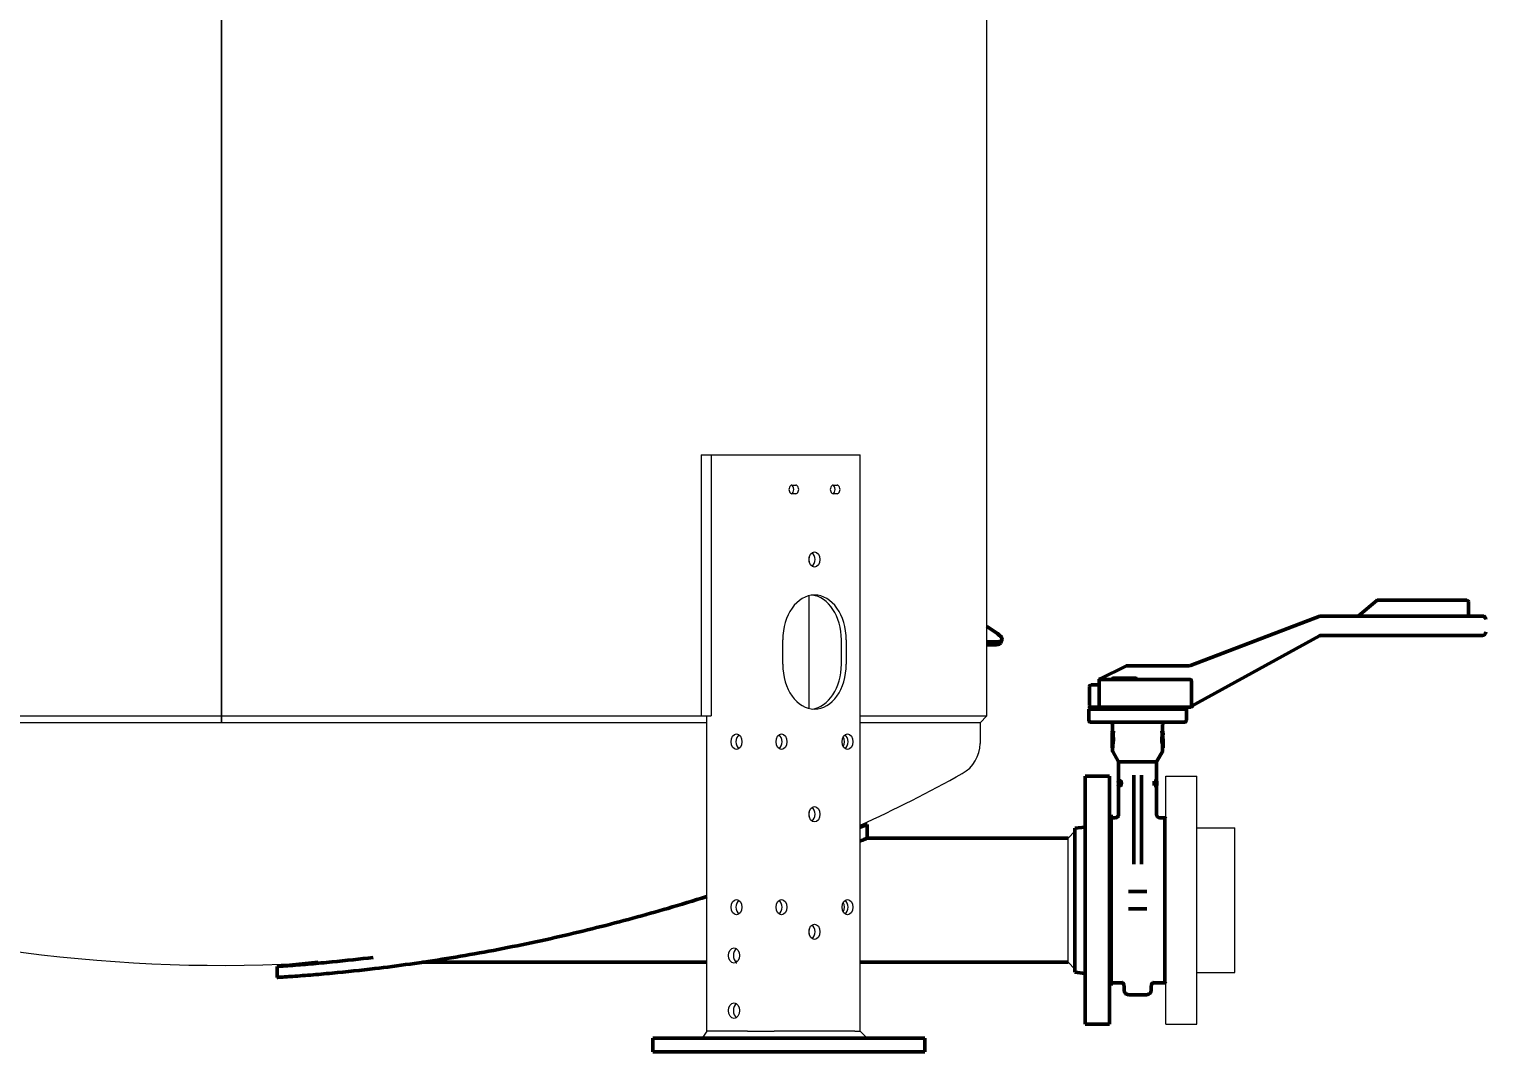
# Model space of a CAD drawing. Header units: inches. Extents: x 20 to 536, y 6 to 344.
# Drawn here: x 409.7 to 462.5, y 47.2 to 84.3 of the extents above; entities that cross this region are included whole.
import ezdxf

# ---------------------------------------------------------------- set-up
doc = ezdxf.new("R2010")
doc.units = ezdxf.units.IN
doc.header["$LTSCALE"] = 16
doc.header["$MEASUREMENT"] = 0
doc.layers.add('Dimension (ANSI)', color=7, linetype='Continuous', lineweight=25)
doc.layers.add('Visible (ANSI)', color=7, linetype='Continuous', lineweight=50)
doc.styles.add('Standard D-E', font='arial.ttf')
doc.dimstyles.new('in [mm] D-E NeptuneBenson', dxfattribs={"dimscale": 16, "dimtxt": 0.15, "dimasz": 0.098425, "dimexe": 0.125, "dimexo": 0.063, "dimgap": 0.031496, "dimtad": 0, "dimtih": 1, "dimtoh": 1, "dimdec": 4, "dimrnd": 1e-08, "dimzin": 3, "dimdsep": 46, "dimlunit": 5, "dimtxsty": 'Standard D-E', "dimcen": 0.09, "dimdle": 0.393701, "dimclrd": 256, "dimclre": 256, "dimclrt": 256, "dimadec": 1, "dimazin": 1, "dimtfac": 1, "dimtofl": 0, "dimtmove": 0, "dimatfit": 3, "dimfxl": 1, "dimfrac": 1, "dimtolj": 1, "dimtzin": 4, "dimlwd": -1, "dimlwe": -1, "dimarcsym": 0})

# ---------------------------------------------------------------- blocks, each defined once
blk = doc.blocks.new('*D25')
at = {"layer": 'Defpoints', "color": 0, "transparency": 16777216}
for p in [(347.361, 145.292), (416.1, 145.292), (391.098, 47.22)]:
    blk.add_point(p, dxfattribs=at)
at = {"layer": 'Dimension (ANSI)', "transparency": 16777216}
for p, q in [((415.092, 145.292), (345.361, 145.292)), ((347.361, 143.718), (347.361, 111.269)), ((347.361, 48.795), (347.361, 93.901)), ((390.09, 47.22), (345.361, 47.22))]:
    blk.add_line(p, q, dxfattribs=at)
for points in [[(347.098, 143.718), (347.623, 143.718), (347.361, 145.292)], [(347.098, 48.795), (347.623, 48.795), (347.361, 47.22)]]:
    blk.add_solid(points, dxfattribs=at)
at = {"layer": 'Dimension (ANSI)', "transparency": 16777216, "char_height": 2.4, "attachment_point": 5, "style": 'Standard D-E'}
for s, insert in [('\\A1; \\fArial|b0|i0;\\H2.4000;98{\\H1x;\\S1#16;} in', (347.361, 105.539)), ('\\A1;[2491.0 mm]{\\P\\fArial|b0|i0;\\H2.4000;SHIPPING HEIGHT\\P\\fArial|b0|i0;\\H2.4000;REF.}', (347.361, 96.855))]:
    blk.add_mtext(s, dxfattribs=dict(at, insert=insert))

msp = doc.modelspace()

# ---------------------------------------------------------------- linework, layer by layer
at = {"layer": 'Visible (ANSI)', "linetype": 'Continuous', "lineweight": 18}
for p, q in [((416.67517, 127.65734), (416.67517, 59.40734)), ((416.67517, 59.40734), (416.67517, 127.65734)), ((444.42719, 59.40734), (444.42719, 90.30156)), ((434.06355, 68.86984), (434.43446, 68.86984)), ((434.06355, 68.86984), (434.06355, 59.40734)), ((434.43446, 68.86984), (435.74248, 68.86984)), ((434.43446, 68.86984), (434.43446, 59.40734)), ((435.74248, 68.86984), (436.71829, 68.86984)), ((436.71829, 68.86984), (439.63157, 68.86984)), ((439.63157, 68.86984), (439.83367, 68.86984)), ((439.83367, 47.96984), (439.83367, 68.86984)), ((437.35822, 67.77484), (437.49257, 67.77484)), ((438.85729, 67.77484), (438.99164, 67.77484)), ((437.49257, 67.46484), (437.35822, 67.46484)), ((438.99164, 67.46484), (438.85729, 67.46484)), ((437.9868, 64.9926), (437.9868, 65.16708)), ((437.9868, 59.6717), (437.9868, 63.76798)), ((437.02235, 61.27984), (437.02235, 62.15984)), ((439.15074, 61.27984), (439.15074, 62.15984)), ((439.32751, 62.15984), (439.32751, 61.27984)), ((416.67517, 60.40734), (416.67517, 60.40734)), ((416.67517, 59.15734), (399.07585, 59.15734)), ((399.28679, 59.40734), (416.67517, 59.40734)), ((416.67517, 59.40734), (434.06355, 59.40734)), ((416.67517, 59.40734), (416.67517, 59.15734)), ((416.67517, 59.15734), (416.67517, 59.40734)), ((434.27448, 59.15734), (416.67517, 59.15734)), ((434.06355, 59.40734), (434.43446, 59.40734)), ((434.27448, 47.96984), (434.27448, 59.40734)), ((439.83367, 59.40734), (444.42719, 59.40734)), ((444.17517, 59.15734), (439.83367, 59.15734)), ((444.17517, 59.15734), (444.42517, 59.40734)), ((444.17517, 59.15734), (444.17517, 58.40708)), ((450.91241, 48.21984), (450.91241, 57.21984)), ((450.91241, 57.21984), (452.03741, 57.21984)), ((452.03741, 48.21984), (452.03741, 57.21984)), ((437.9868, 55.7516), (437.9868, 55.92608)), ((447.36517, 54.96984), (447.61517, 55.21984)), ((447.36517, 50.46984), (447.36517, 54.96984)), ((452.03741, 55.34484), (453.41241, 55.34484)), ((453.41241, 50.09484), (453.41241, 55.34484)), ((437.9868, 51.4886), (437.9868, 51.66308)), ((447.36517, 50.46984), (447.61517, 50.21984)), ((452.03741, 50.09484), (453.41241, 50.09484)), ((450.91241, 48.21984), (452.03741, 48.21984)), ((434.27448, 47.96984), (434.09771, 47.71984)), ((435.74248, 47.96984), (434.27448, 47.96984)), ((435.74248, 47.96984), (436.71829, 47.96984)), ((439.63157, 47.96984), (436.71829, 47.96984)), ((439.63157, 47.96984), (439.83367, 47.96984)), ((439.83367, 47.96984), (440.08367, 47.71984))]:
    msp.add_line(p, q, dxfattribs=at)
at = {"layer": 'Visible (ANSI)'}
for p, q in [((458.55732, 63.58868), (457.89437, 63.03239)), ((461.82879, 63.60272), (458.59589, 63.60272)), ((461.88879, 63.04772), (461.88879, 63.54272)), ((456.49229, 63.01953), (451.81029, 61.2359)), ((462.38879, 63.02772), (456.53679, 63.02772)), ((456.54591, 62.32772), (462.38879, 62.32772)), ((444.81105, 62.09706), (444.42719, 62.09706)), ((444.42719, 61.98716), (444.76195, 61.98716)), ((444.91921, 62.04946), (444.96832, 62.15937)), ((451.84165, 59.7568), (456.48565, 62.31223)), ((448.52659, 60.74661), (448.51528, 60.74096)), ((448.54631, 60.75647), (448.52659, 60.74661)), ((448.56035, 60.76349), (448.54631, 60.75647)), ((449.43199, 61.19932), (448.56035, 60.76349)), ((448.98724, 60.73772), (448.98724, 60.76772)), ((449.31124, 60.77772), (448.99724, 60.77772)), ((449.31842, 60.77772), (449.31124, 60.77772)), ((449.65735, 60.77772), (449.31842, 60.77772)), ((449.32124, 60.73772), (449.32124, 60.76772)), ((449.4624, 61.21452), (449.43199, 61.19932)), ((451.76579, 61.22772), (449.5183, 61.22772)), ((449.67017, 60.77772), (449.65735, 60.77772)), ((449.82045, 60.77772), (449.67017, 60.77772)), ((449.83045, 60.73772), (449.83045, 60.76772)), ((448.13879, 59.78772), (448.13879, 60.46772)), ((448.19879, 60.52772), (448.42879, 60.52772)), ((448.48879, 60.69951), (448.48879, 60.66772)), ((448.48879, 60.66772), (448.48879, 59.78772)), ((448.54879, 60.72772), (448.56959, 60.72772)), ((448.56959, 60.72772), (451.77588, 60.72772)), ((451.83751, 59.82301), (451.83751, 60.66772)), ((448.19603, 59.72772), (448.11729, 59.64898)), ((448.19603, 59.72772), (448.54879, 59.72772)), ((448.56959, 59.72772), (448.54879, 59.72772)), ((451.82879, 59.72772), (448.56959, 59.72772)), ((451.58155, 59.72772), (451.66029, 59.64898)), ((451.66029, 59.64898), (448.11729, 59.64898)), ((448.11729, 59.64898), (448.11729, 59.25527)), ((451.58155, 59.17653), (448.19603, 59.17653)), ((451.66029, 59.64898), (451.66029, 59.25527)), ((448.9632, 58.78087), (448.9632, 58.73362)), ((448.9632, 58.78087), (448.97418, 58.78087)), ((448.9691, 58.85016), (448.9691, 58.80252)), ((448.9691, 58.85016), (448.99437, 58.85016)), ((448.97495, 58.80252), (448.9691, 58.80252)), ((448.97949, 58.70082), (448.99994, 58.70082)), ((448.98328, 59.09779), (448.98328, 58.85016)), ((448.99437, 58.80252), (448.98415, 58.80252)), ((448.99437, 58.80252), (448.99437, 58.85016)), ((448.99437, 58.85016), (449.01517, 58.85016)), ((448.99437, 58.80252), (449.01517, 58.80252)), ((449.01517, 58.85016), (449.01517, 58.80252)), ((450.78321, 58.85016), (450.76241, 58.85016)), ((450.76241, 58.80252), (450.76241, 58.85016)), ((450.78321, 58.80252), (450.76241, 58.80252)), ((450.77764, 58.70082), (450.79809, 58.70082)), ((450.78321, 58.85016), (450.80848, 58.85016)), ((450.78321, 58.85016), (450.78321, 58.80252)), ((450.79343, 58.80252), (450.78321, 58.80252)), ((450.7943, 59.09779), (450.7943, 58.85016)), ((450.80848, 58.80252), (450.80263, 58.80252)), ((450.81438, 58.78087), (450.80341, 58.78087)), ((450.80848, 58.80252), (450.80848, 58.85016)), ((450.81438, 58.78087), (450.81438, 58.73362)), ((448.9632, 58.37457), (448.9632, 58.32732)), ((448.9632, 58.32732), (448.96406, 58.32732)), ((448.9632, 58.2974), (448.96379, 58.2974)), ((448.9632, 58.2974), (448.9632, 58.24976)), ((448.96595, 58.24976), (448.9632, 58.24976)), ((448.96595, 58.24976), (448.98609, 58.24976)), ((448.98809, 58.34739), (448.96791, 58.34739)), ((448.98328, 58.24976), (448.98328, 58.11882)), ((449.19981, 57.73849), (448.98592, 58.10897)), ((450.57777, 57.73849), (450.79167, 58.10897)), ((450.80967, 58.34739), (450.78949, 58.34739)), ((450.81163, 58.24976), (450.79149, 58.24976)), ((450.7943, 58.24976), (450.7943, 58.11882)), ((450.81438, 58.24976), (450.81163, 58.24976)), ((450.81438, 58.32732), (450.81352, 58.32732)), ((450.81379, 58.2974), (450.81438, 58.2974)), ((450.81438, 58.37457), (450.81438, 58.32732)), ((450.81438, 58.2974), (450.81438, 58.24976)), ((449.19981, 57.73849), (450.57777, 57.73849)), ((449.19981, 57.73849), (449.19981, 57.04426)), ((450.57777, 57.73849), (450.57777, 57.04374)), ((447.98517, 57.21984), (447.98517, 48.21984)), ((448.86517, 57.21984), (447.98517, 57.21984)), ((448.86517, 57.21984), (448.86517, 48.21984)), ((449.19073, 57.04426), (449.19241, 57.04426)), ((449.19241, 56.8988), (449.19241, 57.04426)), ((449.19241, 57.04426), (449.2043, 57.04426)), ((449.2043, 57.04426), (449.2043, 57.03175)), ((449.21307, 57.04701), (449.22532, 57.04701)), ((449.25877, 57.04701), (449.27193, 57.04701)), ((449.751, 57.25117), (449.751, 56.94459)), ((450.02659, 56.94459), (450.02659, 57.25117)), ((450.48352, 56.88232), (450.48352, 57.04374)), ((450.49717, 57.04374), (450.48352, 57.04374)), ((450.49717, 57.04374), (450.51676, 57.04374)), ((450.49717, 57.04374), (450.49717, 56.88232)), ((450.54892, 57.01361), (450.54892, 57.04374)), ((450.56124, 57.04374), (450.54892, 57.04374)), ((450.56124, 57.04374), (450.56944, 57.04374)), ((450.56124, 57.04374), (450.56124, 56.88232)), ((450.57021, 57.03752), (450.57021, 57.04374)), ((450.58215, 57.04374), (450.57021, 57.04374)), ((450.58685, 57.04426), (450.57777, 57.04426)), ((450.58215, 57.04374), (450.58479, 57.04374)), ((450.58215, 57.04374), (450.58215, 56.91594)), ((450.58479, 56.88232), (450.58479, 57.04374)), ((449.18858, 57.02176), (449.18858, 57.00698)), ((449.19038, 57.00698), (449.18858, 57.00698)), ((449.18858, 56.8988), (449.19038, 56.8988)), ((449.18858, 56.8988), (449.18858, 56.88232)), ((449.19624, 56.88232), (449.18858, 56.88232)), ((449.19038, 57.00698), (449.19038, 56.8988)), ((449.19241, 56.8988), (449.19624, 56.8988)), ((449.19624, 56.88232), (449.19624, 56.8988)), ((449.19624, 56.8988), (449.20361, 56.8988)), ((449.19624, 56.88232), (449.20806, 56.88232)), ((449.19981, 56.88232), (449.19981, 55.83008)), ((449.21307, 56.87892), (449.22532, 56.87892)), ((449.25877, 56.87892), (449.27193, 56.87892)), ((449.751, 55.79604), (449.751, 56.94459)), ((450.02659, 56.94459), (450.02659, 55.79604)), ((450.49717, 56.88232), (450.48352, 56.88232)), ((450.51695, 56.88232), (450.49717, 56.88232)), ((450.50894, 56.90089), (450.50894, 57.02516)), ((450.51727, 57.02516), (450.50894, 57.02516)), ((450.50894, 56.90089), (450.51727, 56.90089)), ((450.53737, 56.91162), (450.52459, 56.91162)), ((450.54892, 56.88232), (450.54892, 56.91334)), ((450.56124, 56.88232), (450.54892, 56.88232)), ((450.56679, 56.88232), (450.56124, 56.88232)), ((450.56679, 56.88232), (450.56679, 57.0215)), ((450.58154, 56.88232), (450.56959, 56.88232)), ((450.57777, 56.88232), (450.57777, 55.83008)), ((450.58479, 56.88232), (450.58154, 56.88232)), ((450.589, 57.02176), (450.58479, 57.02176)), ((450.589, 57.00698), (450.58479, 57.00698)), ((450.589, 56.8988), (450.58479, 56.8988)), ((450.589, 56.88232), (450.58479, 56.88232)), ((450.5872, 57.00698), (450.5872, 56.8988)), ((450.589, 57.02176), (450.589, 57.00698)), ((450.589, 56.8988), (450.589, 56.88232)), ((440.08645, 55.46984), (440.08645, 54.96984)), ((448.92517, 55.81484), (448.86517, 55.81484)), ((448.92517, 55.81484), (448.92517, 49.62484)), ((449.0817, 55.71197), (448.92517, 55.71197)), ((449.751, 54.5934), (449.751, 55.79604)), ((450.02659, 55.79604), (450.02659, 54.5934)), ((450.87304, 55.71197), (450.69588, 55.71197)), ((450.87304, 49.72772), (450.87304, 55.71197)), ((450.91241, 55.6726), (450.87304, 55.71197)), ((440.08645, 54.96984), (447.36517, 54.96984)), ((447.61517, 55.32941), (447.98517, 55.37484)), ((447.61517, 55.32941), (447.61517, 50.11027)), ((449.751, 54.5934), (449.751, 54.37694)), ((450.02659, 54.37694), (450.02659, 54.5934)), ((449.751, 54.37694), (449.751, 54.02227)), ((450.02659, 54.02227), (450.02659, 54.37694)), ((450.2208, 53.0348), (449.55679, 53.0348)), ((449.55679, 52.40488), (450.2208, 52.40488)), ((420.17963, 50.46848), (418.69325, 50.31934)), ((418.69325, 50.31934), (418.69325, 49.9223)), ((434.27448, 50.46984), (423.96283, 50.46984)), ((435.35122, 50.46984), (435.33887, 50.46984)), ((447.36517, 50.46984), (439.83367, 50.46984)), ((447.61517, 50.11027), (447.98517, 50.06484)), ((449.32061, 49.72772), (448.92517, 49.72772)), ((450.87304, 49.72772), (450.45697, 49.72772)), ((450.91241, 49.76709), (450.87304, 49.72772)), ((448.92517, 49.62484), (448.86517, 49.62484)), ((449.39667, 49.45232), (449.39667, 49.62291)), ((450.22344, 49.29484), (449.55415, 49.29484)), ((450.38092, 49.45232), (450.38092, 49.62291)), ((448.86517, 48.21984), (447.98517, 48.21984)), ((432.31569, 47.71984), (432.60858, 47.71984)), ((432.31569, 47.71984), (432.31569, 47.21984)), ((434.72991, 47.71984), (432.60858, 47.71984)), ((434.72991, 47.71984), (436.14412, 47.71984)), ((441.88583, 47.71984), (436.14412, 47.71984)), ((441.88583, 47.71984), (442.17872, 47.71984)), ((442.17872, 47.71984), (442.17872, 47.21984)), ((432.60858, 47.21984), (432.31569, 47.21984)), ((434.72991, 47.21984), (432.60858, 47.21984)), ((436.14412, 47.21984), (434.72991, 47.21984)), ((441.88583, 47.21984), (436.14412, 47.21984)), ((442.17872, 47.21984), (441.88583, 47.21984))]:
    msp.add_line(p, q, dxfattribs=at)
for centre, radius, start, end in [((458.59589, 63.54272), 0.06, 90, 130), ((461.82879, 63.54272), 0.06, 0, 90), ((456.53679, 62.90272), 0.125, 90, 110.854458), ((457.88151, 63.04772), 0.02, 270, 310), ((461.90879, 63.04772), 0.02, 180, 270), ((462.38879, 62.90272), 0.125, 0, 90), ((456.54591, 62.20272), 0.125, 90, 118.82243), ((462.38879, 62.45272), 0.125, 270, 0), ((448.97724, 60.73772), 0.01, 270, 0), ((448.99724, 60.76772), 0.01, 90, 180), ((449.31124, 60.76772), 0.01, 0, 90), ((449.33124, 60.73772), 0.01, 180, 270), ((449.5183, 61.10272), 0.125, 90, 116.565051), ((449.82045, 60.76772), 0.01, 0, 90), ((449.84045, 60.73772), 0.01, 180, 270), ((451.76579, 61.35272), 0.125, 270, 290.854458), ((448.19879, 60.46772), 0.06, 90, 180), ((448.42879, 60.58772), 0.06, 270, 0), ((448.54879, 60.66772), 0.06, 90, 180), ((448.19879, 59.78772), 0.06, 180, 270), ((448.54879, 59.78772), 0.06, 180, 270), ((451.82879, 59.78772), 0.06, 270, 355.130983), ((448.19603, 59.25527), 0.07874, 180, 270), ((448.90454, 59.09779), 0.07874, 0, 90), ((450.87304, 59.09779), 0.07874, 90, 180), ((451.58155, 59.25527), 0.07874, 270, 0), ((449.00296, 58.11882), 0.01969, 180, 210), ((450.77462, 58.11882), 0.01969, 330, 0), ((449.0817, 55.83008), 0.11811, 270, 0), ((450.69588, 55.83008), 0.11811, 180, 270), ((449.28643, 49.62291), 0.11024, 0, 71.937897), ((450.49115, 49.62291), 0.11024, 108.062103, 180), ((449.55415, 49.45232), 0.15748, 180, 270), ((450.22344, 49.45232), 0.15748, 270, 0)]:
    msp.add_arc(centre, radius, start, end, dxfattribs=at)
at = {"layer": 'Visible (ANSI)', "linetype": 'Continuous', "lineweight": 18}
for centre, radius, start, end in [((442.92717, 58.40708), 1.248, 299.051175, 0), ((416.67517, 105.66734), 55.31, 294.752768, 299.051175), ((416.67517, 105.66734), 55.31, 251.446254, 273.632719)]:
    msp.add_arc(centre, radius, start, end, dxfattribs=at)
for centre, major_axis, start_param, end_param in [((437.35822, 67.61984), (0, -0.155), 3.14159265, 6.28318531), ((437.31579, 67.61984), (0, -0.155), 0.19477764, 2.94681501), ((437.49257, 67.61984), (0, 0.155), 3.14159265, 6.28318531), ((438.85729, 67.61984), (0, -0.155), 3.14159265, 6.28318531), ((438.81486, 67.61984), (0, -0.155), 0.19477764, 2.94681501), ((438.99164, 67.61984), (0, 0.155), 3.14159265, 6.28318531), ((437.99815, 65.07984), (0, 0.28), 3.60436277, 5.82041519), ((438.17493, 62.15984), (0, 1.63), 4.71238898, 7.85398163), ((437.99815, 62.15984), (0, 1.63), 4.71238898, 6.20642283), ((438.17493, 61.27984), (0, -1.63), 4.71238898, 7.85398163), ((437.99815, 61.27984), (0, -1.63), 0.07676248, 1.57079633), ((435.52328, 58.46984), (0, -0.28), 3.60436277, 5.82041519), ((436.80173, 58.46984), (0, 0.28), 3.60436277, 5.82041519), ((439.05881, 58.46984), (0, -0.28), 0.90964484, 2.23194781), ((439.19458, 58.46984), (0, 0.28), 3.60436277, 5.82041519), ((437.99815, 55.83884), (0, 0.28), 3.60436277, 5.82041519), ((435.52328, 52.46984), (0, -0.28), 3.60436277, 5.82041519), ((436.80173, 52.46984), (0, 0.28), 3.60436277, 5.82041519), ((439.05881, 52.46984), (0, -0.28), 0.90964484, 2.23194781), ((439.19458, 52.46984), (0, 0.28), 3.60436277, 5.82041519), ((437.99815, 51.57584), (0, 0.28), 3.60436277, 5.82041519), ((435.43343, 50.71584), (0, -0.28), 3.60436277, 5.82041519), ((435.43343, 48.71584), (0, -0.28), 3.60436277, 5.82041519)]:
    msp.add_ellipse(centre, major_axis=major_axis, ratio=0.70710678, start_param=start_param, end_param=end_param, dxfattribs=at)
for centre, major_axis in [((438.17493, 65.07984), (0, -0.28)), ((435.3465, 58.46984), (0, 0.28)), ((436.9785, 58.46984), (0, -0.28)), ((439.37135, 58.46984), (0, -0.28)), ((438.17493, 55.83884), (0, -0.28)), ((435.3465, 52.46984), (0, 0.28)), ((436.9785, 52.46984), (0, -0.28)), ((439.37135, 52.46984), (0, -0.28)), ((438.17493, 51.57584), (0, -0.28)), ((435.25666, 50.71584), (0, -0.28)), ((435.25666, 48.71584), (0, -0.28))]:
    msp.add_ellipse(centre, major_axis=major_axis, ratio=0.70710678, dxfattribs=at)
at = {"layer": 'Visible (ANSI)'}
for centre, major_axis, ratio, start_param, end_param in [((442.3808, 55.86667), (0, -7.37), 0.70710678, 2.6459515, 2.73805101), ((449.88879, 58.15025), (0, 4.10717), 0.22535973, 1.43978472, 1.51425269), ((449.88879, 57.93356), (0, 4.10717), 0.22535973, 1.39844189, 1.4544693), ((449.88879, 58.15025), (0, 4.10717), 0.22535973, 1.41130756, 1.42716465), ((449.88879, 57.93356), (0, 4.10717), 0.22535973, 1.35761354, 1.38288267), ((449.88879, 57.93356), (0, 4.01807), 0.22535973, 1.352811, 1.37866444), ((449.88879, 57.93356), (0, 4.01807), 0.22535973, 4.90452087, 4.93037431), ((449.88879, 57.93356), (0, -4.10717), 0.22535973, 1.75870998, 1.78397911), ((449.88879, 57.93356), (0, -4.10717), 0.22535973, 1.68712335, 1.74315077), ((449.88879, 58.15025), (0, -4.10717), 0.22535973, 1.714428, 1.7302851), ((449.88879, 58.15025), (0, -4.10717), 0.22535973, 1.62733996, 1.70180793), ((449.88879, 58.15025), (0, 4.10717), 0.22535973, 1.52676978, 1.53495966), ((449.88879, 57.93356), (0, 4.10717), 0.22535973, 1.46986752, 1.49373155), ((449.88879, 57.93356), (0, 4.01807), 0.22535973, 1.46762165, 1.49201922), ((449.88879, 57.93356), (0, 4.01807), 0.22535973, 4.79116609, 4.81556366), ((449.88879, 57.93356), (0, -4.10717), 0.22535973, 1.6478611, 1.67172513), ((449.88879, 58.15025), (0, -4.10717), 0.22535973, 1.60663299, 1.61482287), ((449.88879, 56.71587), (0, -1.3776), 0.5087001, 1.71653689, 1.81109698), ((449.88879, 56.67609), (0, -1.36564), 0.51315789, 1.72238786, 1.82650113), ((449.88879, 56.67609), (0, 1.34262), 0.51315789, 4.86659984, 4.89111636)]:
    msp.add_ellipse(centre, major_axis=major_axis, ratio=ratio, start_param=start_param, end_param=end_param, dxfattribs=at)
for points, knots in [([(444.85931, 62.34979), (444.8984, 62.3199), (444.93095, 62.28724), (444.97048, 62.22579), (444.97749, 62.19704), (444.96844, 62.15109), (444.95182, 62.13082), (444.89531, 62.10379), (444.85545, 62.09706), (444.81105, 62.09706)], [5.7511729, 5.7511729, 5.7511729, 5.7511729, 6.23002731, 6.23002731, 6.70888172, 6.70888172, 7.18728854, 7.18728854, 7.66569537, 7.66569537, 7.66569537, 7.66569537]), ([(444.76195, 61.98716), (444.80634, 61.98716), (444.84621, 61.99389), (444.89653, 62.01796), (444.9115, 62.03263), (444.91915, 62.04949)], [7.666112893, 7.666112893, 7.666112893, 7.666112893, 8.144520248, 8.144520248, 8.518161389, 8.518161389, 8.518161389, 8.518161389]), ([(448.51528, 60.74096), (448.5152, 60.74092), (448.51513, 60.74088), (448.51173, 60.73917), (448.50626, 60.73627), (448.50111, 60.73137)], [-0.0006488507, -0.0006488507, -0.0006488507, -0.0006488507, 0, 0, 0.02871512, 0.02871512, 0.02871512, 0.02871512]), ([(448.50111, 60.73137), (448.49609, 60.7266), (448.49342, 60.72178), (448.49086, 60.71576), (448.49008, 60.71327), (448.48905, 60.70818), (448.48879, 60.7056), (448.48879, 60.70299)], [0, 0, 0, 0, 0.055402638, 0.055402638, 0.091701074, 0.091701074, 0.127427899, 0.127427899, 0.127427899, 0.127427899]), ([(451.77588, 60.72772), (451.78356, 60.72772), (451.7926, 60.72595), (451.80671, 60.7202), (451.81431, 60.71523), (451.825, 60.7047), (451.83003, 60.69732), (451.83576, 60.68369), (451.83751, 60.67506), (451.83751, 60.66772)], [0.686716197, 0.686716197, 0.686716197, 0.686716197, 0.745211332, 0.745211332, 0.802858515, 0.802858515, 0.859556824, 0.859556824, 0.915504742, 0.915504742, 0.915504742, 0.915504742]), ([(451.83961, 59.78772), (451.83918, 59.79095), (451.83881, 59.79441), (451.83782, 59.80609), (451.83751, 59.81486), (451.83751, 59.82301)], [0.4063089437, 0.4063089437, 0.4063089437, 0.4063089437, 0.433860066, 0.433860066, 0.4959375112, 0.4959375112, 0.4959375112, 0.4959375112]), ([(451.84165, 59.7568), (451.84087, 59.75637), (451.84031, 59.75626), (451.83924, 59.75649), (451.83898, 59.75727), (451.83893, 59.76076), (451.83961, 59.76454), (451.84043, 59.77431), (451.84056, 59.78063), (451.83961, 59.78772)], [-2.522800249, -2.522800249, -2.522800249, -2.522800249, -2.493582986, -2.493582986, -2.443370628, -2.443370628, -2.355318518, -2.355318518, -2.260242692, -2.260242692, -2.260242692, -2.260242692]), ([(448.97273, 58.73814), (448.97071, 58.74818), (448.96882, 58.75681), (448.96466, 58.77513), (448.9632, 58.78087), (448.9632, 58.78087)], [0.527386611, 0.527386611, 0.527386611, 0.527386611, 0.653804561, 0.653804561, 0.871720721, 0.871720721, 0.871720721, 0.871720721]), ([(448.9632, 58.73362), (448.9632, 58.73362), (448.96411, 58.72909), (448.96721, 58.71188), (448.96918, 58.70029), (448.97113, 58.68679)], [2.066873638, 2.066873638, 2.066873638, 2.066873638, 2.239108848, 2.239108848, 2.390237986, 2.390237986, 2.390237986, 2.390237986]), ([(448.96791, 58.34739), (448.97049, 58.35887), (448.97393, 58.3752), (448.98073, 58.41381), (448.98452, 58.43923), (448.9899, 58.49507), (448.99141, 58.52549), (448.99141, 58.55409), (448.99141, 58.5827), (448.9899, 58.61312), (448.98509, 58.66296), (448.98231, 58.68339), (448.97949, 58.70082)], [-0.63725824, -0.63725824, -0.63725824, -0.63725824, -0.4358884, -0.4358884, -0.2179442, -0.2179442, 0, 0, 0, 0.2179442, 0.2179442, 0.38907168, 0.38907168, 0.38907168, 0.38907168]), ([(448.97691, 58.63795), (448.97737, 58.63305), (448.97779, 58.62801), (448.97985, 58.60077), (448.98078, 58.5767), (448.98078, 58.55409), (448.98078, 58.53149), (448.97985, 58.50742), (448.97651, 58.4632), (448.97415, 58.44306), (448.97112, 58.42119), (448.97028, 58.4155), (448.96946, 58.41026)], [-0.212255295, -0.212255295, -0.212255295, -0.212255295, -0.172243729, -0.172243729, 0, 0, 0, 0.172243729, 0.172243729, 0.344487458, 0.344487458, 0.409007072, 0.409007072, 0.409007072, 0.409007072]), ([(448.99994, 58.70082), (449.00282, 58.68339), (449.00567, 58.66296), (449.01059, 58.61313), (449.01213, 58.5827), (449.01213, 58.55409), (449.01213, 58.52549), (449.01059, 58.49506), (449.00508, 58.43923), (449.0012, 58.41381), (448.99425, 58.3752), (448.99073, 58.35887), (448.98809, 58.34739)], [-0.38914701, -0.38914701, -0.38914701, -0.38914701, -0.21798988, -0.21798988, 0, 0, 0, 0.21798988, 0.21798988, 0.43597976, 0.43597976, 0.63740827, 0.63740827, 0.63740827, 0.63740827]), ([(450.78949, 58.34739), (450.78685, 58.35887), (450.78333, 58.3752), (450.77638, 58.41381), (450.7725, 58.43923), (450.76699, 58.49506), (450.76545, 58.52549), (450.76545, 58.5827), (450.76699, 58.61313), (450.77191, 58.66296), (450.77476, 58.68339), (450.77764, 58.70082)], [1.10638799, 1.10638799, 1.10638799, 1.10638799, 1.3078165, 1.3078165, 1.52580638, 1.52580638, 1.74379626, 1.74379626, 1.96178614, 1.96178614, 2.13294327, 2.13294327, 2.13294327, 2.13294327]), ([(450.79809, 58.70082), (450.79528, 58.68339), (450.79249, 58.66296), (450.78768, 58.61312), (450.78617, 58.5827), (450.78617, 58.52549), (450.78768, 58.49507), (450.79307, 58.43923), (450.79686, 58.41381), (450.80365, 58.3752), (450.80709, 58.35887), (450.80967, 58.34739)], [1.35436976, 1.35436976, 1.35436976, 1.35436976, 1.52549724, 1.52549724, 1.74344144, 1.74344144, 1.96138564, 1.96138564, 2.17932984, 2.17932984, 2.38069968, 2.38069968, 2.38069968, 2.38069968]), ([(450.80813, 58.41026), (450.80731, 58.4155), (450.80646, 58.42119), (450.80343, 58.44306), (450.80108, 58.4632), (450.79774, 58.50742), (450.7968, 58.53149), (450.7968, 58.5767), (450.79774, 58.60077), (450.79979, 58.62801), (450.80022, 58.63305), (450.80067, 58.63795)], [0.968908686, 0.968908686, 0.968908686, 0.968908686, 1.033428301, 1.033428301, 1.20567203, 1.20567203, 1.377915758, 1.377915758, 1.550159487, 1.550159487, 1.590171053, 1.590171053, 1.590171053, 1.590171053]), ([(450.81438, 58.78087), (450.81438, 58.78087), (450.81292, 58.77513), (450.80876, 58.75681), (450.80687, 58.74818), (450.80485, 58.73814)], [0.871720721, 0.871720721, 0.871720721, 0.871720721, 1.089636881, 1.089636881, 1.216054831, 1.216054831, 1.216054831, 1.216054831]), ([(450.80645, 58.68679), (450.8084, 58.70029), (450.81038, 58.71188), (450.81347, 58.72909), (450.81438, 58.73362), (450.81438, 58.73362)], [1.743509289, 1.743509289, 1.743509289, 1.743509289, 1.894638427, 1.894638427, 2.066873638, 2.066873638, 2.066873638, 2.066873638]), ([(449.19073, 57.04426), (449.19071, 57.04216), (449.19069, 57.04004), (449.1906, 57.03624), (449.19055, 57.0345), (449.19039, 57.03106), (449.19029, 57.02943), (449.1901, 57.02727), (449.18994, 57.0258), (449.18934, 57.02268), (449.18898, 57.02198), (449.18867, 57.02178), (449.18862, 57.02176), (449.18858, 57.02176)], [-0.243637697, -0.243637697, -0.243637697, -0.243637697, -0.18804168, -0.18804168, -0.139814303, -0.139814303, -0.085271959, -0.085271959, -0.052972768, -0.052972768, -0.008226546, -0.008226546, 0, 0, 0, 0]), ([(449.21307, 57.04701), (449.21194, 57.04701), (449.21084, 57.04664), (449.20888, 57.04496), (449.208, 57.04375), (449.20607, 57.03959), (449.20514, 57.03629), (449.20348, 57.02735), (449.20279, 57.02132), (449.20139, 57.00126), (449.20106, 56.98624), (449.20096, 56.96848), (449.20095, 56.96568), (449.20095, 56.9629)], [-0.352389821, -0.352389821, -0.352389821, -0.352389821, -0.306030752, -0.306030752, -0.263970579, -0.263970579, -0.204698491, -0.204698491, -0.135386695, -0.135386695, -0.021232323, -0.021232323, 0, 0, 0, 0]), ([(449.2294, 56.96303), (449.2294, 56.98159), (449.22872, 57.00065), (449.22562, 57.02406), (449.22446, 57.02902), (449.22252, 57.0361), (449.22121, 57.03945), (449.21802, 57.04483), (449.21622, 57.04631), (449.21399, 57.04695), (449.21353, 57.04701), (449.21307, 57.04701)], [-0.188969819, -0.188969819, -0.188969819, -0.188969819, -0.133911297, -0.133911297, -0.104526704, -0.104526704, -0.062503335, -0.062503335, -0.013191232, -0.013191232, 0, 0, 0, 0]), ([(449.22532, 57.04701), (449.2272, 57.04701), (449.22917, 57.04601), (449.23263, 57.04141), (449.23406, 57.03845), (449.23633, 57.03149), (449.23755, 57.02683), (449.23885, 57.01851), (449.239, 57.01751), (449.23914, 57.0165)], [0, 0, 0, 0, 0.052865127, 0.052865127, 0.095304938, 0.095304938, 0.128967502, 0.128967502, 0.133503456, 0.133503456, 0.133503456, 0.133503456]), ([(449.25877, 57.04701), (449.25669, 57.04701), (449.25464, 57.04661), (449.25094, 57.04477), (449.24928, 57.04345), (449.24567, 57.03899), (449.24394, 57.03554), (449.241, 57.02672), (449.23963, 57.02075), (449.23697, 57.00006), (449.23633, 56.98549), (449.23614, 56.9682), (449.23612, 56.96555), (449.23612, 56.9629)], [-0.401198967, -0.401198967, -0.401198967, -0.401198967, -0.339239024, -0.339239024, -0.283716192, -0.283716192, -0.209019785, -0.209019785, -0.131845749, -0.131845749, -0.020176299, -0.020176299, 0, 0, 0, 0]), ([(449.28659, 56.96303), (449.28659, 56.98082), (449.28558, 56.99903), (449.28147, 57.01916), (449.27992, 57.02521), (449.27561, 57.03527), (449.27331, 57.0389), (449.26762, 57.04477), (449.26431, 57.04635), (449.26029, 57.04695), (449.25953, 57.04701), (449.25877, 57.04701)], [-0.32937722, -0.32937722, -0.32937722, -0.32937722, -0.17104907, -0.17104907, -0.115548814, -0.115548814, -0.069101164, -0.069101164, -0.013221831, -0.013221831, 0, 0, 0, 0]), ([(449.27193, 57.04701), (449.27548, 57.04701), (449.27917, 57.04587), (449.28538, 57.04065), (449.28783, 57.03742), (449.29153, 57.0301), (449.29367, 57.02504), (449.29747, 57.00878), (449.29864, 56.99995), (449.3001, 56.98202), (449.30038, 56.97238), (449.30038, 56.96303)], [0, 0, 0, 0, 0.060739198, 0.060739198, 0.107105828, 0.107105828, 0.140579606, 0.140579606, 0.172845783, 0.172845783, 0.207243166, 0.207243166, 0.207243166, 0.207243166]), ([(450.54222, 57.03092), (450.53985, 57.03494), (450.53709, 57.03773), (450.53224, 57.04103), (450.52828, 57.04344), (450.51807, 57.04373), (450.51742, 57.04374), (450.51676, 57.04374)], [-0.424072976, -0.424072976, -0.424072976, -0.424072976, -0.17749503, -0.17749503, -0.011337247, -0.011337247, 0, 0, 0, 0]), ([(450.58685, 57.04426), (450.58687, 57.04216), (450.5869, 57.04004), (450.58698, 57.03624), (450.58704, 57.0345), (450.58719, 57.03106), (450.58729, 57.02943), (450.58749, 57.02727), (450.58764, 57.0258), (450.58824, 57.02268), (450.5886, 57.02198), (450.58891, 57.02178), (450.58896, 57.02176), (450.589, 57.02176)], [-0.243637697, -0.243637697, -0.243637697, -0.243637697, -0.18804168, -0.18804168, -0.139814303, -0.139814303, -0.085271959, -0.085271959, -0.052972768, -0.052972768, -0.008226546, -0.008226546, 0, 0, 0, 0]), ([(449.20095, 56.9629), (449.20095, 56.94118), (449.20141, 56.92285), (449.20318, 56.90125), (449.2039, 56.89649), (449.20521, 56.88949), (449.20612, 56.88626), (449.20856, 56.88103), (449.21007, 56.8796), (449.21215, 56.87898), (449.21261, 56.87892), (449.21307, 56.87892)], [-0.186250774, -0.186250774, -0.186250774, -0.186250774, -0.132345258, -0.132345258, -0.10238768, -0.10238768, -0.061688522, -0.061688522, -0.013226135, -0.013226135, 0, 0, 0, 0]), ([(449.2056, 56.9629), (449.2056, 56.97902), (449.20581, 56.98867), (449.20605, 56.99891), (449.20634, 57.006), (449.20691, 57.01208)], [-0.0787529308, -0.0787529308, -0.0787529308, -0.0787529308, -0.0500105562, -0.0500105562, 0, 0, 0, 0]), ([(449.20688, 56.91424), (449.20611, 56.92273), (449.20592, 56.93092), (449.20565, 56.94351), (449.2056, 56.95391), (449.2056, 56.9629)], [-0.0957677397, -0.0957677397, -0.0957677397, -0.0957677397, -0.0684617329, -0.0684617329, 0, 0, 0, 0]), ([(449.21307, 56.89684), (449.2125, 56.89684), (449.21193, 56.897), (449.2109, 56.89777), (449.21044, 56.89832), (449.20966, 56.89973), (449.20899, 56.90113), (449.20766, 56.90706), (449.20721, 56.91053), (449.20688, 56.91424)], [-0.147079807, -0.147079807, -0.147079807, -0.147079807, -0.102041421, -0.102041421, -0.061797626, -0.061797626, -0.030238662, -0.030238662, 0, 0, 0, 0]), ([(449.20691, 57.01208), (449.2071, 57.01412), (449.20733, 57.0161), (449.20787, 57.01962), (449.20816, 57.02118), (449.20912, 57.02508), (449.20975, 57.02643), (449.21112, 57.02859), (449.21208, 57.02909), (449.21307, 57.02909)], [-0.0640399717, -0.0640399717, -0.0640399717, -0.0640399717, -0.0539442507, -0.0539442507, -0.0447893953, -0.0447893953, -0.0282701158, -0.0282701158, 0, 0, 0, 0]), ([(449.21307, 57.02909), (449.21409, 57.02909), (449.21516, 57.02854), (449.21662, 57.02636), (449.21737, 57.02501), (449.21897, 57.01939), (449.21958, 57.01597), (449.22003, 57.01234)], [-0.125547527, -0.125547527, -0.125547527, -0.125547527, -0.059954436, -0.059954436, -0.029957518, -0.029957518, 0, 0, 0, 0]), ([(449.21307, 56.87892), (449.21419, 56.87892), (449.21536, 56.87929), (449.21761, 56.88097), (449.21868, 56.88218), (449.22122, 56.88638), (449.22256, 56.88977), (449.22504, 56.89876), (449.2262, 56.90486), (449.22859, 56.92543), (449.2292, 56.94031), (449.22938, 56.9577), (449.2294, 56.96037), (449.2294, 56.96303)], [-0.36342485, -0.36342485, -0.36342485, -0.36342485, -0.314566353, -0.314566353, -0.269830239, -0.269830239, -0.205060654, -0.205060654, -0.13258773, -0.13258773, -0.020262921, -0.020262921, 0, 0, 0, 0]), ([(449.22007, 56.91384), (449.21983, 56.91184), (449.21954, 56.90989), (449.21888, 56.90642), (449.21853, 56.90488), (449.21737, 56.90095), (449.21663, 56.89956), (449.21508, 56.89736), (449.21405, 56.89684), (449.21307, 56.89684)], [-0.0645311603, -0.0645311603, -0.0645311603, -0.0645311603, -0.054473203, -0.054473203, -0.0453115142, -0.0453115142, -0.0283680152, -0.0283680152, 0, 0, 0, 0]), ([(449.21905, 57.01208), (449.21847, 57.00596), (449.21817, 56.9988), (449.21793, 56.98857), (449.21772, 56.97898), (449.21772, 56.9629)], [0, 0, 0, 0, 0.0503829338, 0.0503829338, 0.0786654707, 0.0786654707, 0.0786654707, 0.0786654707]), ([(449.21772, 56.9629), (449.21772, 56.95392), (449.21777, 56.94352), (449.21804, 56.93093), (449.21824, 56.92273), (449.21902, 56.91424)], [0, 0, 0, 0, 0.0684313138, 0.0684313138, 0.0958308045, 0.0958308045, 0.0958308045, 0.0958308045]), ([(449.22003, 57.01234), (449.22098, 57.00465), (449.22133, 56.99612), (449.2218, 56.98255), (449.2219, 56.97239), (449.2219, 56.96303)], [-0.103779114, -0.103779114, -0.103779114, -0.103779114, -0.071310075, -0.071310075, 0, 0, 0, 0]), ([(449.2219, 56.96303), (449.2219, 56.94755), (449.22163, 56.93845), (449.22124, 56.92721), (449.22082, 56.91997), (449.22007, 56.91384)], [-0.0865547966, -0.0865547966, -0.0865547966, -0.0865547966, -0.0504601915, -0.0504601915, 0, 0, 0, 0]), ([(449.23921, 56.90942), (449.23833, 56.90296), (449.23733, 56.89821), (449.23517, 56.89028), (449.23383, 56.88684), (449.23121, 56.88239), (449.23006, 56.88106), (449.22769, 56.8793), (449.22649, 56.87892), (449.22532, 56.87892)], [0.145379097, 0.145379097, 0.145379097, 0.145379097, 0.211784999, 0.211784999, 0.288912783, 0.288912783, 0.345741066, 0.345741066, 0.405337774, 0.405337774, 0.405337774, 0.405337774]), ([(449.23612, 56.9629), (449.23612, 56.93864), (449.23729, 56.92195), (449.24033, 56.9021), (449.2417, 56.89724), (449.24419, 56.88994), (449.24595, 56.88656), (449.2506, 56.88102), (449.25348, 56.87955), (449.25725, 56.87897), (449.25801, 56.87892), (449.25877, 56.87892)], [-0.187600973, -0.187600973, -0.187600973, -0.187600973, -0.140846763, -0.140846763, -0.110286961, -0.110286961, -0.066739037, -0.066739037, -0.013235496, -0.013235496, 0, 0, 0, 0]), ([(449.24515, 56.9629), (449.24515, 56.9779), (449.24548, 56.98784), (449.24605, 56.99965), (449.24659, 57.00632), (449.2476, 57.01208)], [-0.0909123665, -0.0909123665, -0.0909123665, -0.0909123665, -0.0478393759, -0.0478393759, 0, 0, 0, 0]), ([(449.24754, 56.91424), (449.24611, 56.92273), (449.24574, 56.93093), (449.24524, 56.94351), (449.24515, 56.95391), (449.24515, 56.9629)], [-0.0957885026, -0.0957885026, -0.0957885026, -0.0957885026, -0.068480317, -0.068480317, 0, 0, 0, 0]), ([(449.25877, 56.89684), (449.25687, 56.89684), (449.25497, 56.89742), (449.25265, 56.89972), (449.25141, 56.90116), (449.24899, 56.90713), (449.24815, 56.91055), (449.24754, 56.91424)], [-0.153015949, -0.153015949, -0.153015949, -0.153015949, -0.063811293, -0.063811293, -0.030391304, -0.030391304, 0, 0, 0, 0]), ([(449.2476, 57.01208), (449.24826, 57.01579), (449.24913, 57.01925), (449.25151, 57.02485), (449.2527, 57.02627), (449.25518, 57.02856), (449.25697, 57.02909), (449.25877, 57.02909)], [-0.0649643533, -0.0649643533, -0.0649643533, -0.0649643533, -0.0479606216, -0.0479606216, -0.0311867312, -0.0311867312, 0, 0, 0, 0]), ([(449.26053, 57.01208), (449.25952, 57.00641), (449.25897, 56.99985), (449.25845, 56.98946), (449.25803, 56.97934), (449.25803, 56.9629)], [0, 0, 0, 0, 0.0471598641, 0.0471598641, 0.079988536, 0.079988536, 0.079988536, 0.079988536]), ([(449.25803, 56.9629), (449.25803, 56.95392), (449.25813, 56.94354), (449.25864, 56.93093), (449.25901, 56.92273), (449.26047, 56.91424)], [0, 0, 0, 0, 0.0683983214, 0.0683983214, 0.0959615501, 0.0959615501, 0.0959615501, 0.0959615501]), ([(449.25877, 57.02909), (449.26054, 57.02909), (449.26239, 57.02857), (449.26493, 57.02643), (449.26629, 57.02505), (449.26906, 57.01936), (449.27008, 57.01599), (449.27086, 57.01234)], [-0.130088001, -0.130088001, -0.130088001, -0.130088001, -0.06286947, -0.06286947, -0.030503797, -0.030503797, 0, 0, 0, 0]), ([(449.25877, 56.87892), (449.26079, 56.87892), (449.26286, 56.8793), (449.26681, 56.88102), (449.26868, 56.88228), (449.27309, 56.88662), (449.27543, 56.89016), (449.27945, 56.89918), (449.2814, 56.90522), (449.2843, 56.92074), (449.28514, 56.92825), (449.286, 56.93992), (449.28622, 56.94428), (449.28644, 56.95097), (449.2865, 56.95332), (449.28655, 56.95689), (449.28657, 56.95811), (449.28659, 56.96056), (449.28659, 56.9618), (449.28659, 56.96303)], [-0.366320233, -0.366320233, -0.366320233, -0.366320233, -0.313617086, -0.313617086, -0.265544382, -0.265544382, -0.19586383, -0.19586383, -0.126420664, -0.126420664, -0.069755425, -0.069755425, -0.036591851, -0.036591851, -0.018698882, -0.018698882, -0.009386338, -0.009386338, 0, 0, 0, 0]), ([(449.27093, 56.91384), (449.27018, 56.91021), (449.26918, 56.90684), (449.26652, 56.90123), (449.26518, 56.89976), (449.26247, 56.8974), (449.26059, 56.89684), (449.25877, 56.89684)], [-0.0656606858, -0.0656606858, -0.0656606858, -0.0656606858, -0.0489049499, -0.0489049499, -0.0317352905, -0.0317352905, 0, 0, 0, 0]), ([(449.26047, 56.91424), (449.2611, 56.91052), (449.26196, 56.90709), (449.26395, 56.90228), (449.26476, 56.90099), (449.26541, 56.90014)], [0, 0, 0, 0, 0.0305878434, 0.0305878434, 0.0516279302, 0.0516279302, 0.0516279302, 0.0516279302]), ([(449.26543, 57.02578), (449.26479, 57.02495), (449.26408, 57.0238), (449.26212, 57.01937), (449.26121, 57.01585), (449.26053, 57.01208)], [0.0379668319, 0.0379668319, 0.0379668319, 0.0379668319, 0.0480075259, 0.0480075259, 0.0658858007, 0.0658858007, 0.0658858007, 0.0658858007]), ([(449.27086, 57.01234), (449.27159, 57.0089), (449.27213, 57.0052), (449.27296, 56.99768), (449.27338, 56.99248), (449.27381, 56.98109), (449.2739, 56.97768), (449.27398, 56.97247), (449.27401, 56.97063), (449.27403, 56.96785), (449.27403, 56.96689), (449.27404, 56.96545), (449.27404, 56.96497), (449.27404, 56.964), (449.27404, 56.96351), (449.27404, 56.96303)], [-0.174413692, -0.174413692, -0.174413692, -0.174413692, -0.115670729, -0.115670729, -0.054377333, -0.054377333, -0.028614968, -0.028614968, -0.01465395, -0.01465395, -0.007398215, -0.007398215, -0.003686578, -0.003686578, 0, 0, 0, 0]), ([(449.27404, 56.96303), (449.27404, 56.9472), (449.27357, 56.93769), (449.27283, 56.92632), (449.27214, 56.91959), (449.27093, 56.91384)], [-0.0876462716, -0.0876462716, -0.0876462716, -0.0876462716, -0.0479816509, -0.0479816509, 0, 0, 0, 0]), ([(449.30038, 56.96303), (449.30038, 56.94906), (449.29977, 56.9338), (449.29608, 56.90858), (449.29386, 56.9017), (449.29036, 56.89278), (449.28817, 56.88891), (449.28353, 56.88342), (449.28129, 56.88167), (449.27663, 56.8794), (449.27425, 56.87892), (449.27193, 56.87892)], [0, 0, 0, 0, 0.1064092, 0.1064092, 0.199261451, 0.199261451, 0.30297713, 0.30297713, 0.390704034, 0.390704034, 0.480877809, 0.480877809, 0.480877809, 0.480877809]), ([(450.50894, 56.90119), (450.50991, 56.90132), (450.51086, 56.90149), (450.51572, 56.90265), (450.51787, 56.90414), (450.52086, 56.90637), (450.52281, 56.90863), (450.52459, 56.91162)], [0.027720104, 0.027720104, 0.027720104, 0.027720104, 0.044505736, 0.044505736, 0.114852539, 0.114852539, 0.291185784, 0.291185784, 0.291185784, 0.291185784]), ([(450.52377, 57.01548), (450.52177, 57.01829), (450.51961, 57.02044), (450.5157, 57.02299), (450.51324, 57.02428), (450.50895, 57.02486)], [0, 0, 0, 0, 0.0448067037, 0.0448067037, 0.0753049451, 0.0753049451, 0.0753049451, 0.0753049451]), ([(450.51695, 56.88232), (450.52273, 56.88232), (450.52726, 56.88301), (450.53317, 56.88542), (450.53693, 56.88744), (450.54152, 56.89433), (450.54182, 56.89479), (450.54212, 56.89527)], [-0.266149275, -0.266149275, -0.266149275, -0.266149275, -0.109285448, -0.109285448, -0.007204652, -0.007204652, 0, 0, 0, 0]), ([(450.51727, 57.02516), (450.52375, 57.02516), (450.52704, 57.02373), (450.53154, 57.02137), (450.53416, 57.01893), (450.53657, 57.01548)], [-0.0858935742, -0.0858935742, -0.0858935742, -0.0858935742, -0.054745413, -0.054745413, 0, 0, 0, 0]), ([(450.53737, 56.91162), (450.534, 56.90584), (450.53065, 56.90396), (450.52539, 56.90145), (450.5213, 56.90089), (450.51727, 56.90089)], [-0.100491297, -0.100491297, -0.100491297, -0.100491297, -0.069388792, -0.069388792, 0, 0, 0, 0]), ([(450.53352, 56.96316), (450.53352, 56.97266), (450.53308, 56.98233), (450.53099, 56.99656), (450.52989, 57.00152), (450.5271, 57.00972), (450.52555, 57.0129), (450.52377, 57.01548)], [0, 0, 0, 0, 0.072372782, 0.072372782, 0.116979411, 0.116979411, 0.15687009, 0.15687009, 0.15687009, 0.15687009]), ([(450.52459, 56.91162), (450.52645, 56.91462), (450.52803, 56.9183), (450.53121, 56.92919), (450.53208, 56.9358), (450.53327, 56.94779), (450.53352, 56.9556), (450.53352, 56.96316)], [0, 0, 0, 0, 0.043260185, 0.043260185, 0.105826832, 0.105826832, 0.202634421, 0.202634421, 0.202634421, 0.202634421]), ([(450.53657, 57.01548), (450.53843, 57.01272), (450.54004, 57.00928), (450.54272, 57.00086), (450.54372, 56.99609), (450.5457, 56.98217), (450.54613, 56.97258), (450.54613, 56.96316)], [-0.156774036, -0.156774036, -0.156774036, -0.156774036, -0.114215048, -0.114215048, -0.071759591, -0.071759591, 0, 0, 0, 0]), ([(450.54613, 56.96316), (450.54613, 56.95608), (450.54591, 56.9488), (450.54487, 56.93709), (450.54411, 56.93082), (450.54118, 56.91935), (450.53946, 56.91505), (450.53737, 56.91162)], [-0.189135303, -0.189135303, -0.189135303, -0.189135303, -0.107207927, -0.107207927, -0.049391227, -0.049391227, 0, 0, 0, 0]), ([(450.54212, 56.89527), (450.54427, 56.89893), (450.5461, 56.90339), (450.5496, 56.91521), (450.55081, 56.92192), (450.55307, 56.93687), (450.5538, 56.94761), (450.55396, 56.96012), (450.55397, 56.96151), (450.55397, 56.9629)], [-0.168854897, -0.168854897, -0.168854897, -0.168854897, -0.136187178, -0.136187178, -0.095421884, -0.095421884, -0.010582904, -0.010582904, 0, 0, 0, 0]), ([(450.55397, 56.9629), (450.55397, 56.97139), (450.5537, 56.97993), (450.55254, 56.99353), (450.55172, 57.00098), (450.54831, 57.01693), (450.54611, 57.02356), (450.54296, 57.02962), (450.54259, 57.03028), (450.54222, 57.03092)], [-0.264093232, -0.264093232, -0.264093232, -0.264093232, -0.15390777, -0.15390777, -0.081487415, -0.081487415, -0.009253089, -0.009253089, 0, 0, 0, 0]), ([(439.83366, 55.36515), (439.84929, 55.3716), (439.8643, 55.37778), (439.93793, 55.40818), (439.9929, 55.43096), (440.04878, 55.45417), (440.06311, 55.46013), (440.08196, 55.46797), (440.08645, 55.46984), (440.08645, 55.46984)], [-50.59931098, -50.59931098, -50.59931098, -50.59931098, -50.4189957, -50.4189957, -49.67261072, -49.67261072, -49.29941823, -49.29941823, -48.92622574, -48.92622574, -48.92622574, -48.92622574]), ([(439.83366, 54.8665), (439.84923, 54.87283), (439.86418, 54.87892), (439.93781, 54.90892), (439.99282, 54.93143), (440.04875, 54.95436), (440.0631, 54.96025), (440.08195, 54.96799), (440.08645, 54.96984), (440.08645, 54.96984)], [-50.59854488, -50.59854488, -50.59854488, -50.59854488, -50.4189957, -50.4189957, -49.67261072, -49.67261072, -49.29941823, -49.29941823, -48.92622574, -48.92622574, -48.92622574, -48.92622574]), ([(418.69325, 49.9223), (418.69325, 49.9223), (418.69514, 49.92241), (418.70259, 49.92287), (418.70814, 49.9232), (418.72892, 49.92447), (418.74836, 49.92566), (418.79359, 49.92846), (418.82316, 49.93031), (418.88684, 49.93434), (418.92099, 49.93653), (419.02641, 49.94338), (419.10056, 49.94833), (419.28314, 49.96084), (419.40219, 49.96931), (419.64659, 49.98747), (419.772, 49.99716), (420.15467, 50.02796), (420.41827, 50.0508), (421.21343, 50.12501), (421.74887, 50.18235), (423.06954, 50.33927), (423.9449, 50.46064), (425.73514, 50.74977), (426.6501, 50.91755), (428.4766, 51.29404), (429.38821, 51.50274), (431.1663, 51.94825), (432.03277, 52.18501), (433.31469, 52.56029), (433.79136, 52.70509), (434.27448, 52.85771)], [-97.85245148, -97.85245148, -97.85245148, -97.85245148, -97.75604825, -97.75604825, -97.65964502, -97.65964502, -97.46683856, -97.46683856, -97.21675666, -97.21675666, -96.96667475, -96.96667475, -96.46651094, -96.46651094, -95.63284618, -95.63284618, -94.79918142, -94.79918142, -93.13185191, -93.13185191, -89.79719287, -89.79719287, -84.1059214, -84.1059214, -78.41464994, -78.41464994, -72.72337847, -72.72337847, -67.032107, -67.032107, -63.86517035, -63.86517035, -63.86517035, -63.86517035]), ([(418.69325, 50.31934), (418.69325, 50.31934), (418.69514, 50.31946), (418.7026, 50.31995), (418.70815, 50.32031), (418.72895, 50.32168), (418.7484, 50.32296), (418.79367, 50.32597), (418.82326, 50.32795), (418.887, 50.33228), (418.92117, 50.33463), (419.02668, 50.34196), (419.10088, 50.34726), (419.2836, 50.36061), (419.40274, 50.36963), (419.64732, 50.38893), (419.77282, 50.3992), (420.15576, 50.43177), (420.41954, 50.45584), (421.19311, 50.5316), (421.70632, 50.58863), (422.17788, 50.64633)], [-97.85245148, -97.85245148, -97.85245148, -97.85245148, -97.75604825, -97.75604825, -97.65964502, -97.65964502, -97.46683856, -97.46683856, -97.21675666, -97.21675666, -96.96667475, -96.96667475, -96.46651094, -96.46651094, -95.63284618, -95.63284618, -94.79918142, -94.79918142, -93.13185191, -93.13185191, -89.9361596, -89.9361596, -89.9361596, -89.9361596]), ([(449.32061, 49.72772), (449.32061, 49.72772), (449.3209, 49.72789), (449.32326, 49.72932), (449.32776, 49.73208), (449.33495, 49.7364), (449.33501, 49.73643), (449.33507, 49.73647)], [0.574608799, 0.574608799, 0.574608799, 0.574608799, 0.716006806, 0.716006806, 1.149196473, 1.149196473, 1.152850045, 1.152850045, 1.152850045, 1.152850045]), ([(450.44251, 49.73647), (450.44257, 49.73643), (450.44263, 49.7364), (450.44986, 49.73206), (450.45436, 49.72929), (450.45669, 49.72789), (450.45697, 49.72772), (450.45697, 49.72772)], [-0.003653915, -0.003653915, -0.003653915, -0.003653915, 0, 0, 0.435275465, 0.435275465, 0.574608798, 0.574608798, 0.574608798, 0.574608798])]:
    msp.add_open_spline(points, degree=3, knots=knots, dxfattribs=at)
for points in [[(448.48879, 60.69951), (448.48879, 60.70069), (448.48879, 60.70185), (448.48879, 60.70299)], [(448.96468, 58.38236), (448.9637, 58.37709), (448.9632, 58.37457), (448.9632, 58.37457)], [(448.9632, 58.32732), (448.9632, 58.32732), (448.96349, 58.32851), (448.9641, 58.33101)], [(450.81438, 58.37457), (450.81438, 58.37457), (450.81388, 58.37709), (450.8129, 58.38236)], [(450.81348, 58.33101), (450.81409, 58.32851), (450.81438, 58.32732), (450.81438, 58.32732)], [(449.21902, 56.91424), (449.21916, 56.91272), (449.21932, 56.91124), (449.2195, 56.90983)], [(449.2195, 57.01604), (449.21933, 57.01476), (449.21918, 57.01343), (449.21905, 57.01208)], [(439.83367, 55.36965), (439.91803, 55.40285), (440.0023, 55.43625), (440.08645, 55.46984)]]:
    msp.add_open_spline(points, degree=3, dxfattribs=at)

# ---------------------------------------------------------------- dimensions: what is measured, and where the dimension line sits
at = {"layer": 'Dimension (ANSI)'}
dim = msp.add_linear_dim(base=(347.36094, 145.29234), p1=(391.09829, 47.21984), p2=(416.10017, 145.29234), angle=90, text=' \\fArial|b0|i0;\\H2.4000;<> in\\X[2491.0 mm]{\\P\\fArial|b0|i0;\\H2.4000;SHIPPING HEIGHT\\P\\fArial|b0|i0;\\H2.4000;REF.}', dimstyle='in [mm] D-E NeptuneBenson', override={"dimgap": 0.031496, "dimdec": 4, "dimpost": '', "dimtol": 0, "dimlim": 0, "dimtp": 0, "dimtm": 0, "dimtdec": 2, "dimatfit": 1}, dxfattribs=at)
dim.commit()
dim.dimension.update_dxf_attribs({"geometry": '*D25', "text_midpoint": (347.36094, 102.58463), "dimtype": 160})

doc.saveas('drawing.dxf')
